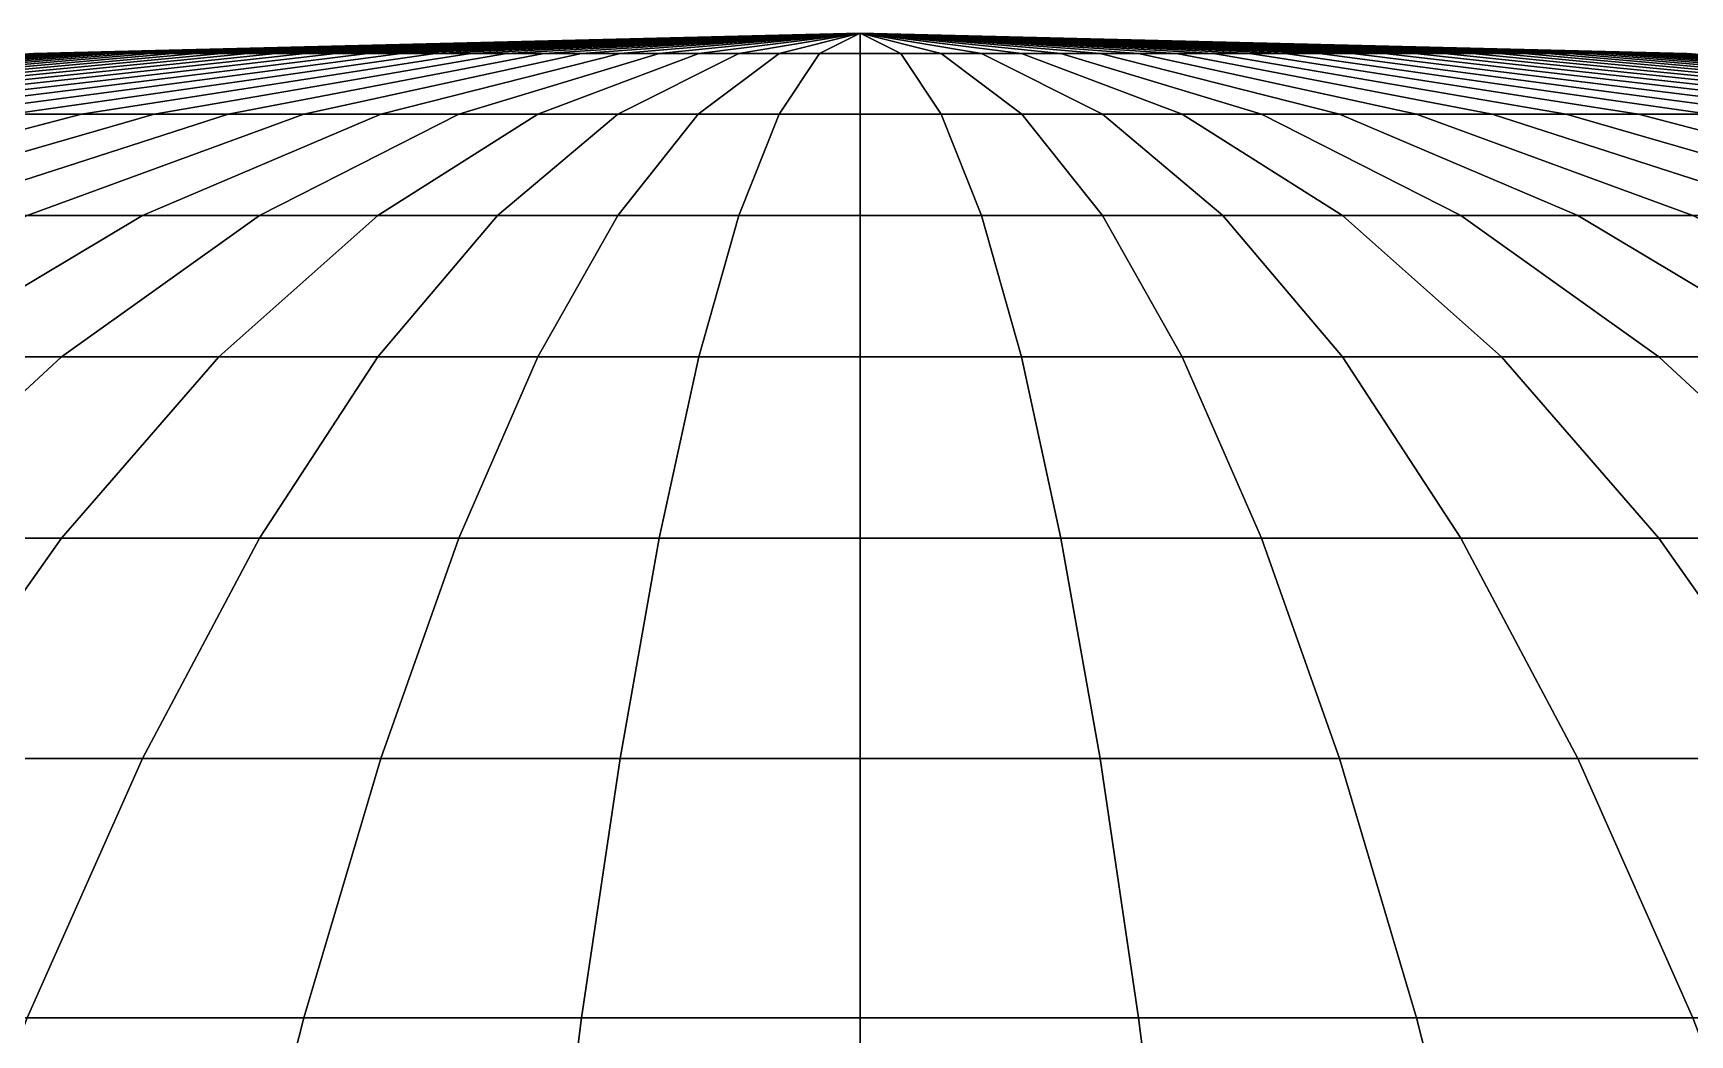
# Model space of a CAD drawing. Extents: x -610 to 610, y -610 to 610.
# Drawn here: x -29.9 to 30, y 573.4 to 609.6 of the extents above; entities that cross this region are included whole.
import ezdxf

# ---------------------------------------------------------------- set-up
doc = ezdxf.new("R2010")
doc.units = 0

msp = doc.modelspace()

# ---------------------------------------------------------------- linework, layer by layer
for points in [[(-29.911655, 608.865723), (0, 609.599976), (-29.875624, 608.865723, -1.467695)], [(-29.875624, 608.865723, 1.467695), (0, 609.599976), (-29.911655, 608.865723)], [(-29.875624, 608.865723, -1.467695), (0, 609.599976), (-29.767622, 608.865723, -2.931855)], [(-29.767622, 608.865723, 2.931855), (0, 609.599976), (-29.875624, 608.865723, 1.467695)], [(-29.767622, 608.865723, -2.931855), (0, 609.599976), (-29.587906, 608.865723, -4.388951)], [(-29.587906, 608.865723, 4.388951), (0, 609.599976), (-29.767622, 608.865723, 2.931855)], [(-29.587906, 608.865723, -4.388951), (0, 609.599976), (-29.33691, 608.865723, -5.835474)], [(-29.33691, 608.865723, 5.835474), (0, 609.599976), (-29.587906, 608.865723, 4.388951)], [(-29.33691, 608.865723, -5.835474), (0, 609.599976), (-29.01524, 608.865723, -7.267939)], [(-29.01524, 608.865723, 7.267939), (0, 609.599976), (-29.33691, 608.865723, 5.835474)], [(-29.01524, 608.865723, -7.267939), (0, 609.599976), (-28.623669, 608.865723, -8.682895)], [(-28.623669, 608.865723, 8.682895), (0, 609.599976), (-29.01524, 608.865723, 7.267939)], [(-28.623669, 608.865723, -8.682895), (0, 609.599976), (-28.163141, 608.865723, -10.076933)], [(-28.163141, 608.865723, 10.076933), (0, 609.599976), (-28.623669, 608.865723, 8.682895)], [(-28.163141, 608.865723, -10.076933), (0, 609.599976), (-27.634766, 608.865723, -11.446694)], [(-27.634766, 608.865723, 11.446694), (0, 609.599976), (-28.163141, 608.865723, 10.076933)], [(-27.634766, 608.865723, -11.446694), (0, 609.599976), (-27.039814, 608.865723, -12.78888)], [(-27.039814, 608.865723, 12.78888), (0, 609.599976), (-27.634766, 608.865723, 11.446694)], [(-27.039814, 608.865723, -12.78888), (0, 609.599976), (-26.379725, 608.865723, -14.100257)], [(-26.379725, 608.865723, 14.100257), (0, 609.599976), (-27.039814, 608.865723, 12.78888)], [(-26.379725, 608.865723, -14.100257), (0, 609.599976), (-25.65608, 608.865723, -15.377664)], [(-25.65608, 608.865723, 15.377664), (0, 609.599976), (-26.379725, 608.865723, 14.100257)], [(-25.65608, 608.865723, -15.377664), (0, 609.599976), (-24.870632, 608.865723, -16.618025)], [(-24.870632, 608.865723, 16.618025), (0, 609.599976), (-25.65608, 608.865723, 15.377664)], [(-24.870632, 608.865723, -16.618025), (0, 609.599976), (-24.025267, 608.865723, -17.818352)], [(-24.025267, 608.865723, 17.818352), (0, 609.599976), (-24.870632, 608.865723, 16.618025)], [(-24.025267, 608.865723, -17.818352), (0, 609.599976), (-23.122021, 608.865723, -18.975754)], [(-23.122021, 608.865723, 18.975754), (0, 609.599976), (-24.025267, 608.865723, 17.818352)], [(-23.122021, 608.865723, -18.975754), (0, 609.599976), (-22.163073, 608.865723, -20.087439)], [(-22.163073, 608.865723, 20.087439), (0, 609.599976), (-23.122021, 608.865723, 18.975754)], [(-22.163073, 608.865723, -20.087439), (0, 609.599976), (-21.150732, 608.865723, -21.150732)], [(-21.150732, 608.865723, 21.150732), (0, 609.599976), (-22.163073, 608.865723, 20.087439)], [(-21.150732, 608.865723, -21.150732), (0, 609.599976), (-20.087439, 608.865723, -22.163073)], [(-20.087439, 608.865723, 22.163073), (0, 609.599976), (-21.150732, 608.865723, 21.150732)], [(-20.087439, 608.865723, -22.163073), (0, 609.599976), (-18.975754, 608.865723, -23.122021)], [(-18.975754, 608.865723, 23.122021), (0, 609.599976), (-20.087439, 608.865723, 22.163073)], [(-18.975754, 608.865723, -23.122021), (0, 609.599976), (-17.818352, 608.865723, -24.025267)], [(-17.818352, 608.865723, 24.025267), (0, 609.599976), (-18.975754, 608.865723, 23.122021)], [(-17.818352, 608.865723, -24.025267), (0, 609.599976), (-16.618025, 608.865723, -24.870632)], [(-16.618025, 608.865723, 24.870632), (0, 609.599976), (-17.818352, 608.865723, 24.025267)], [(-16.618025, 608.865723, -24.870632), (0, 609.599976), (-15.377664, 608.865723, -25.65608)], [(-15.377664, 608.865723, 25.65608), (0, 609.599976), (-16.618025, 608.865723, 24.870632)], [(-15.377664, 608.865723, -25.65608), (0, 609.599976), (-14.100257, 608.865723, -26.379725)], [(-14.100257, 608.865723, 26.379725), (0, 609.599976), (-15.377664, 608.865723, 25.65608)], [(-14.100257, 608.865723, -26.379725), (0, 609.599976), (-12.78888, 608.865723, -27.039814)], [(-12.78888, 608.865723, 27.039814), (0, 609.599976), (-14.100257, 608.865723, 26.379725)], [(-12.78888, 608.865723, -27.039814), (0, 609.599976), (-11.446694, 608.865723, -27.634766)], [(-11.446694, 608.865723, 27.634766), (0, 609.599976), (-12.78888, 608.865723, 27.039814)], [(-11.446694, 608.865723, -27.634766), (0, 609.599976), (-10.076933, 608.865723, -28.163141)], [(-10.076933, 608.865723, 28.163141), (0, 609.599976), (-11.446694, 608.865723, 27.634766)], [(-10.076933, 608.865723, -28.163141), (0, 609.599976), (-8.682895, 608.865723, -28.623669)], [(-8.682895, 608.865723, 28.623669), (0, 609.599976), (-10.076933, 608.865723, 28.163141)], [(-8.682895, 608.865723, -28.623669), (0, 609.599976), (-7.267939, 608.865723, -29.01524)], [(-7.267939, 608.865723, 29.01524), (0, 609.599976), (-8.682895, 608.865723, 28.623669)], [(-7.267939, 608.865723, -29.01524), (0, 609.599976), (-5.835474, 608.865723, -29.33691)], [(-5.835474, 608.865723, 29.33691), (0, 609.599976), (-7.267939, 608.865723, 29.01524)], [(-5.835474, 608.865723, -29.33691), (0, 609.599976), (-4.388951, 608.865723, -29.587906)], [(-4.388951, 608.865723, 29.587906), (0, 609.599976), (-5.835474, 608.865723, 29.33691)], [(-4.388951, 608.865723, -29.587906), (0, 609.599976), (-2.931855, 608.865723, -29.767622)], [(-2.931855, 608.865723, 29.767622), (0, 609.599976), (-4.388951, 608.865723, 29.587906)], [(-2.931855, 608.865723, -29.767622), (0, 609.599976), (-1.467695, 608.865723, -29.875624)], [(-1.467695, 608.865723, 29.875624), (0, 609.599976), (-2.931855, 608.865723, 29.767622)], [(-1.467695, 608.865723, -29.875624), (0, 609.599976), (0, 608.865723, -29.911655)], [(0, 608.865723, 29.911655), (0, 609.599976), (-1.467695, 608.865723, 29.875624)], [(29.911655, 608.865723), (29.875624, 608.865723, -1.467695), (0, 609.599976)], [(29.875624, 608.865723, -1.467695), (29.767622, 608.865723, -2.931855), (0, 609.599976)], [(29.767622, 608.865723, -2.931855), (29.587906, 608.865723, -4.388951), (0, 609.599976)], [(29.587906, 608.865723, -4.388951), (29.33691, 608.865723, -5.835474), (0, 609.599976)], [(29.33691, 608.865723, -5.835474), (29.01524, 608.865723, -7.267939), (0, 609.599976)], [(29.01524, 608.865723, -7.267939), (28.623669, 608.865723, -8.682895), (0, 609.599976)], [(28.623669, 608.865723, -8.682895), (28.163141, 608.865723, -10.076933), (0, 609.599976)], [(28.163141, 608.865723, -10.076933), (27.634766, 608.865723, -11.446694), (0, 609.599976)], [(27.634766, 608.865723, -11.446694), (27.039814, 608.865723, -12.78888), (0, 609.599976)], [(27.039814, 608.865723, -12.78888), (26.379725, 608.865723, -14.100257), (0, 609.599976)], [(26.379725, 608.865723, -14.100257), (25.65608, 608.865723, -15.377664), (0, 609.599976)], [(25.65608, 608.865723, -15.377664), (24.870632, 608.865723, -16.618025), (0, 609.599976)], [(24.870632, 608.865723, -16.618025), (24.025267, 608.865723, -17.818352), (0, 609.599976)], [(24.025267, 608.865723, -17.818352), (23.122021, 608.865723, -18.975754), (0, 609.599976)], [(23.122021, 608.865723, -18.975754), (22.163073, 608.865723, -20.087439), (0, 609.599976)], [(22.163073, 608.865723, -20.087439), (21.150732, 608.865723, -21.150732), (0, 609.599976)], [(21.150732, 608.865723, -21.150732), (20.087439, 608.865723, -22.163073), (0, 609.599976)], [(20.087439, 608.865723, -22.163073), (18.975754, 608.865723, -23.122021), (0, 609.599976)], [(18.975754, 608.865723, -23.122021), (17.818352, 608.865723, -24.025267), (0, 609.599976)], [(17.818352, 608.865723, -24.025267), (16.618025, 608.865723, -24.870632), (0, 609.599976)], [(16.618025, 608.865723, -24.870632), (15.377664, 608.865723, -25.65608), (0, 609.599976)], [(15.377664, 608.865723, -25.65608), (14.100257, 608.865723, -26.379725), (0, 609.599976)], [(14.100257, 608.865723, -26.379725), (12.78888, 608.865723, -27.039814), (0, 609.599976)], [(12.78888, 608.865723, -27.039814), (11.446694, 608.865723, -27.634766), (0, 609.599976)], [(11.446694, 608.865723, -27.634766), (10.076933, 608.865723, -28.163141), (0, 609.599976)], [(10.076933, 608.865723, -28.163141), (8.682895, 608.865723, -28.623669), (0, 609.599976)], [(8.682895, 608.865723, -28.623669), (7.267939, 608.865723, -29.01524), (0, 609.599976)], [(7.267939, 608.865723, -29.01524), (5.835474, 608.865723, -29.33691), (0, 609.599976)], [(5.835474, 608.865723, -29.33691), (4.388951, 608.865723, -29.587906), (0, 609.599976)], [(4.388951, 608.865723, -29.587906), (2.931855, 608.865723, -29.767622), (0, 609.599976)], [(2.931855, 608.865723, -29.767622), (1.467695, 608.865723, -29.875624), (0, 609.599976)], [(1.467695, 608.865723, -29.875624), (0, 608.865723, -29.911655), (0, 609.599976)], [(0, 608.865723, 29.911655), (1.467695, 608.865723, 29.875624), (0, 609.599976)], [(1.467695, 608.865723, 29.875624), (2.931855, 608.865723, 29.767622), (0, 609.599976)], [(2.931855, 608.865723, 29.767622), (4.388951, 608.865723, 29.587906), (0, 609.599976)], [(4.388951, 608.865723, 29.587906), (5.835474, 608.865723, 29.33691), (0, 609.599976)], [(5.835474, 608.865723, 29.33691), (7.267939, 608.865723, 29.01524), (0, 609.599976)], [(7.267939, 608.865723, 29.01524), (8.682895, 608.865723, 28.623669), (0, 609.599976)], [(8.682895, 608.865723, 28.623669), (10.076933, 608.865723, 28.163141), (0, 609.599976)], [(10.076933, 608.865723, 28.163141), (11.446694, 608.865723, 27.634766), (0, 609.599976)], [(11.446694, 608.865723, 27.634766), (12.78888, 608.865723, 27.039814), (0, 609.599976)], [(12.78888, 608.865723, 27.039814), (14.100257, 608.865723, 26.379725), (0, 609.599976)], [(14.100257, 608.865723, 26.379725), (15.377664, 608.865723, 25.65608), (0, 609.599976)], [(15.377664, 608.865723, 25.65608), (16.618025, 608.865723, 24.870632), (0, 609.599976)], [(16.618025, 608.865723, 24.870632), (17.818352, 608.865723, 24.025267), (0, 609.599976)], [(17.818352, 608.865723, 24.025267), (18.975754, 608.865723, 23.122021), (0, 609.599976)], [(18.975754, 608.865723, 23.122021), (20.087439, 608.865723, 22.163073), (0, 609.599976)], [(20.087439, 608.865723, 22.163073), (21.150732, 608.865723, 21.150732), (0, 609.599976)], [(21.150732, 608.865723, 21.150732), (22.163073, 608.865723, 20.087439), (0, 609.599976)], [(22.163073, 608.865723, 20.087439), (23.122021, 608.865723, 18.975754), (0, 609.599976)], [(23.122021, 608.865723, 18.975754), (24.025267, 608.865723, 17.818352), (0, 609.599976)], [(24.025267, 608.865723, 17.818352), (24.870632, 608.865723, 16.618025), (0, 609.599976)], [(24.870632, 608.865723, 16.618025), (25.65608, 608.865723, 15.377664), (0, 609.599976)], [(25.65608, 608.865723, 15.377664), (26.379725, 608.865723, 14.100257), (0, 609.599976)], [(26.379725, 608.865723, 14.100257), (27.039814, 608.865723, 12.78888), (0, 609.599976)], [(27.039814, 608.865723, 12.78888), (27.634766, 608.865723, 11.446694), (0, 609.599976)], [(27.634766, 608.865723, 11.446694), (28.163141, 608.865723, 10.076933), (0, 609.599976)], [(28.163141, 608.865723, 10.076933), (28.623669, 608.865723, 8.682895), (0, 609.599976)], [(28.623669, 608.865723, 8.682895), (29.01524, 608.865723, 7.267939), (0, 609.599976)], [(29.01524, 608.865723, 7.267939), (29.33691, 608.865723, 5.835474), (0, 609.599976)], [(29.33691, 608.865723, 5.835474), (29.587906, 608.865723, 4.388951), (0, 609.599976)], [(29.587906, 608.865723, 4.388951), (29.767622, 608.865723, 2.931855), (0, 609.599976)], [(29.767622, 608.865723, 2.931855), (29.875624, 608.865723, 1.467695), (0, 609.599976)], [(29.875624, 608.865723, 1.467695), (29.911655, 608.865723), (0, 609.599976)], [(-59.751247, 606.664612), (-29.911655, 608.865723), (-29.875624, 608.865723, -1.467695), (-59.679276, 606.664612, -2.931855)], [(-59.679276, 606.664612, 2.931855), (-29.875624, 608.865723, 1.467695), (-29.911655, 608.865723), (-59.751247, 606.664612)], [(-59.679276, 606.664612, -2.931855), (-29.875624, 608.865723, -1.467695), (-29.767622, 608.865723, -2.931855), (-59.463531, 606.664612, -5.856647)], [(-59.463531, 606.664612, 5.856647), (-29.767622, 608.865723, 2.931855), (-29.875624, 608.865723, 1.467695), (-59.679276, 606.664612, 2.931855)], [(-59.463531, 606.664612, -5.856647), (-29.767622, 608.865723, -2.931855), (-29.587906, 608.865723, -4.388951), (-59.10453, 606.664612, -8.767329)], [(-59.10453, 606.664612, 8.767329), (-29.587906, 608.865723, 4.388951), (-29.767622, 608.865723, 2.931855), (-59.463531, 606.664612, 5.856647)], [(-59.10453, 606.664612, -8.767329), (-29.587906, 608.865723, -4.388951), (-29.33691, 608.865723, -5.835474), (-58.603146, 606.664612, -11.656891)], [(-58.603146, 606.664612, 11.656891), (-29.33691, 608.865723, 5.835474), (-29.587906, 608.865723, 4.388951), (-59.10453, 606.664612, 8.767329)], [(-58.603146, 606.664612, -11.656891), (-29.33691, 608.865723, -5.835474), (-29.01524, 608.865723, -7.267939), (-57.960579, 606.664612, -14.518369)], [(-57.960579, 606.664612, 14.518369), (-29.01524, 608.865723, 7.267939), (-29.33691, 608.865723, 5.835474), (-58.603146, 606.664612, 11.656891)], [(-57.960579, 606.664612, -14.518369), (-29.01524, 608.865723, -7.267939), (-28.623669, 608.865723, -8.682895), (-57.178383, 606.664612, -17.344872)], [(-57.178383, 606.664612, 17.344872), (-28.623669, 608.865723, 8.682895), (-29.01524, 608.865723, 7.267939), (-57.960579, 606.664612, 14.518369)], [(-57.178383, 606.664612, -17.344872), (-28.623669, 608.865723, -8.682895), (-28.163141, 608.865723, -10.076933), (-56.258434, 606.664612, -20.129589)], [(-56.258434, 606.664612, 20.129589), (-28.163141, 608.865723, 10.076933), (-28.623669, 608.865723, 8.682895), (-57.178383, 606.664612, 17.344872)], [(-56.258434, 606.664612, -20.129589), (-28.163141, 608.865723, -10.076933), (-27.634766, 608.865723, -11.446694), (-55.202957, 606.664612, -22.865812)], [(-55.202957, 606.664612, 22.865812), (-27.634766, 608.865723, 11.446694), (-28.163141, 608.865723, 10.076933), (-56.258434, 606.664612, 20.129589)], [(-55.202957, 606.664612, -22.865812), (-27.634766, 608.865723, -11.446694), (-27.039814, 608.865723, -12.78888), (-54.014488, 606.664612, -25.546951)], [(-54.014488, 606.664612, 25.546951), (-27.039814, 608.865723, 12.78888), (-27.634766, 608.865723, 11.446694), (-55.202957, 606.664612, 22.865812)], [(-54.014488, 606.664612, -25.546951), (-27.039814, 608.865723, -12.78888), (-26.379725, 608.865723, -14.100257), (-52.695896, 606.664612, -28.166544)], [(-52.695896, 606.664612, 28.166544), (-26.379725, 608.865723, 14.100257), (-27.039814, 608.865723, 12.78888), (-54.014488, 606.664612, 25.546951)], [(-52.695896, 606.664612, -28.166544), (-26.379725, 608.865723, -14.100257), (-25.65608, 608.865723, -15.377664), (-51.250355, 606.664612, -30.718281)], [(-51.250355, 606.664612, 30.718281), (-25.65608, 608.865723, 15.377664), (-26.379725, 608.865723, 14.100257), (-52.695896, 606.664612, 28.166544)], [(-51.250355, 606.664612, -30.718281), (-25.65608, 608.865723, -15.377664), (-24.870632, 608.865723, -16.618025), (-49.681347, 606.664612, -33.196014)], [(-49.681347, 606.664612, 33.196014), (-24.870632, 608.865723, 16.618025), (-25.65608, 608.865723, 15.377664), (-51.250355, 606.664612, 30.718281)], [(-49.681347, 606.664612, -33.196014), (-24.870632, 608.865723, -16.618025), (-24.025267, 608.865723, -17.818352), (-47.992653, 606.664612, -35.593777)], [(-47.992653, 606.664612, 35.593777), (-24.025267, 608.865723, 17.818352), (-24.870632, 608.865723, 16.618025), (-49.681347, 606.664612, 33.196014)], [(-47.992653, 606.664612, -35.593777), (-24.025267, 608.865723, -17.818352), (-23.122021, 608.865723, -18.975754), (-46.188343, 606.664612, -37.905792)], [(-46.188343, 606.664612, 37.905792), (-23.122021, 608.865723, 18.975754), (-24.025267, 608.865723, 17.818352), (-47.992653, 606.664612, 35.593777)], [(-46.188343, 606.664612, -37.905792), (-23.122021, 608.865723, -18.975754), (-22.163073, 608.865723, -20.087439), (-44.272755, 606.664612, -40.126484)], [(-44.272755, 606.664612, 40.126484), (-22.163073, 608.865723, 20.087439), (-23.122021, 608.865723, 18.975754), (-46.188343, 606.664612, 37.905792)], [(-44.272755, 606.664612, -40.126484), (-22.163073, 608.865723, -20.087439), (-21.150732, 608.865723, -21.150732), (-42.250515, 606.664612, -42.250515)], [(-42.250515, 606.664612, 42.250515), (-21.150732, 608.865723, 21.150732), (-22.163073, 608.865723, 20.087439), (-44.272755, 606.664612, 40.126484)], [(-42.250515, 606.664612, -42.250515), (-21.150732, 608.865723, -21.150732), (-20.087439, 608.865723, -22.163073), (-40.126484, 606.664612, -44.272755)], [(-40.126484, 606.664612, 44.272755), (-20.087439, 608.865723, 22.163073), (-21.150732, 608.865723, 21.150732), (-42.250515, 606.664612, 42.250515)], [(-40.126484, 606.664612, -44.272755), (-20.087439, 608.865723, -22.163073), (-18.975754, 608.865723, -23.122021), (-37.905792, 606.664612, -46.188343)], [(-37.905792, 606.664612, 46.188343), (-18.975754, 608.865723, 23.122021), (-20.087439, 608.865723, 22.163073), (-40.126484, 606.664612, 44.272755)], [(-37.905792, 606.664612, -46.188343), (-18.975754, 608.865723, -23.122021), (-17.818352, 608.865723, -24.025267), (-35.593777, 606.664612, -47.992653)], [(-35.593777, 606.664612, 47.992653), (-17.818352, 608.865723, 24.025267), (-18.975754, 608.865723, 23.122021), (-37.905792, 606.664612, 46.188343)], [(-35.593777, 606.664612, -47.992653), (-17.818352, 608.865723, -24.025267), (-16.618025, 608.865723, -24.870632), (-33.196014, 606.664612, -49.681347)], [(-33.196014, 606.664612, 49.681347), (-16.618025, 608.865723, 24.870632), (-17.818352, 608.865723, 24.025267), (-35.593777, 606.664612, 47.992653)], [(-33.196014, 606.664612, -49.681347), (-16.618025, 608.865723, -24.870632), (-15.377664, 608.865723, -25.65608), (-30.718281, 606.664612, -51.250355)], [(-30.718281, 606.664612, 51.250355), (-15.377664, 608.865723, 25.65608), (-16.618025, 608.865723, 24.870632), (-33.196014, 606.664612, 49.681347)], [(-30.718281, 606.664612, -51.250355), (-15.377664, 608.865723, -25.65608), (-14.100257, 608.865723, -26.379725), (-28.166544, 606.664612, -52.695896)], [(-28.166544, 606.664612, 52.695896), (-14.100257, 608.865723, 26.379725), (-15.377664, 608.865723, 25.65608), (-30.718281, 606.664612, 51.250355)], [(-28.166544, 606.664612, -52.695896), (-14.100257, 608.865723, -26.379725), (-12.78888, 608.865723, -27.039814), (-25.546951, 606.664612, -54.014488)], [(-25.546951, 606.664612, 54.014488), (-12.78888, 608.865723, 27.039814), (-14.100257, 608.865723, 26.379725), (-28.166544, 606.664612, 52.695896)], [(-25.546951, 606.664612, -54.014488), (-12.78888, 608.865723, -27.039814), (-11.446694, 608.865723, -27.634766), (-22.865812, 606.664612, -55.202957)], [(-22.865812, 606.664612, 55.202957), (-11.446694, 608.865723, 27.634766), (-12.78888, 608.865723, 27.039814), (-25.546951, 606.664612, 54.014488)], [(-22.865812, 606.664612, -55.202957), (-11.446694, 608.865723, -27.634766), (-10.076933, 608.865723, -28.163141), (-20.129589, 606.664612, -56.258434)], [(-20.129589, 606.664612, 56.258434), (-10.076933, 608.865723, 28.163141), (-11.446694, 608.865723, 27.634766), (-22.865812, 606.664612, 55.202957)], [(-20.129589, 606.664612, -56.258434), (-10.076933, 608.865723, -28.163141), (-8.682895, 608.865723, -28.623669), (-17.344872, 606.664612, -57.178383)], [(-17.344872, 606.664612, 57.178383), (-8.682895, 608.865723, 28.623669), (-10.076933, 608.865723, 28.163141), (-20.129589, 606.664612, 56.258434)], [(-17.344872, 606.664612, -57.178383), (-8.682895, 608.865723, -28.623669), (-7.267939, 608.865723, -29.01524), (-14.518369, 606.664612, -57.960579)], [(-14.518369, 606.664612, 57.960579), (-7.267939, 608.865723, 29.01524), (-8.682895, 608.865723, 28.623669), (-17.344872, 606.664612, 57.178383)], [(-14.518369, 606.664612, -57.960579), (-7.267939, 608.865723, -29.01524), (-5.835474, 608.865723, -29.33691), (-11.656891, 606.664612, -58.603146)], [(-11.656891, 606.664612, 58.603146), (-5.835474, 608.865723, 29.33691), (-7.267939, 608.865723, 29.01524), (-14.518369, 606.664612, 57.960579)], [(-11.656891, 606.664612, -58.603146), (-5.835474, 608.865723, -29.33691), (-4.388951, 608.865723, -29.587906), (-8.767329, 606.664612, -59.10453)], [(-8.767329, 606.664612, 59.10453), (-4.388951, 608.865723, 29.587906), (-5.835474, 608.865723, 29.33691), (-11.656891, 606.664612, 58.603146)], [(-8.767329, 606.664612, -59.10453), (-4.388951, 608.865723, -29.587906), (-2.931855, 608.865723, -29.767622), (-5.856647, 606.664612, -59.463531)], [(-5.856647, 606.664612, 59.463531), (-2.931855, 608.865723, 29.767622), (-4.388951, 608.865723, 29.587906), (-8.767329, 606.664612, 59.10453)], [(-5.856647, 606.664612, -59.463531), (-2.931855, 608.865723, -29.767622), (-1.467695, 608.865723, -29.875624), (-2.931855, 606.664612, -59.679276)], [(-2.931855, 606.664612, 59.679276), (-1.467695, 608.865723, 29.875624), (-2.931855, 608.865723, 29.767622), (-5.856647, 606.664612, 59.463531)], [(-2.931855, 606.664612, -59.679276), (-1.467695, 608.865723, -29.875624), (0, 608.865723, -29.911655), (0, 606.664612, -59.751247)], [(0, 606.664612, 59.751247), (0, 608.865723, 29.911655), (-1.467695, 608.865723, 29.875624), (-2.931855, 606.664612, 59.679276)], [(2.931855, 606.664612, -59.679276), (0, 606.664612, -59.751247), (0, 608.865723, -29.911655), (1.467695, 608.865723, -29.875624)], [(0, 606.664612, 59.751247), (2.931855, 606.664612, 59.679276), (1.467695, 608.865723, 29.875624), (0, 608.865723, 29.911655)], [(5.856647, 606.664612, -59.463531), (2.931855, 606.664612, -59.679276), (1.467695, 608.865723, -29.875624), (2.931855, 608.865723, -29.767622)], [(2.931855, 606.664612, 59.679276), (5.856647, 606.664612, 59.463531), (2.931855, 608.865723, 29.767622), (1.467695, 608.865723, 29.875624)], [(8.767329, 606.664612, -59.10453), (5.856647, 606.664612, -59.463531), (2.931855, 608.865723, -29.767622), (4.388951, 608.865723, -29.587906)], [(5.856647, 606.664612, 59.463531), (8.767329, 606.664612, 59.10453), (4.388951, 608.865723, 29.587906), (2.931855, 608.865723, 29.767622)], [(11.656891, 606.664612, -58.603146), (8.767329, 606.664612, -59.10453), (4.388951, 608.865723, -29.587906), (5.835474, 608.865723, -29.33691)], [(8.767329, 606.664612, 59.10453), (11.656891, 606.664612, 58.603146), (5.835474, 608.865723, 29.33691), (4.388951, 608.865723, 29.587906)], [(14.518369, 606.664612, -57.960579), (11.656891, 606.664612, -58.603146), (5.835474, 608.865723, -29.33691), (7.267939, 608.865723, -29.01524)], [(11.656891, 606.664612, 58.603146), (14.518369, 606.664612, 57.960579), (7.267939, 608.865723, 29.01524), (5.835474, 608.865723, 29.33691)], [(17.344872, 606.664612, -57.178383), (14.518369, 606.664612, -57.960579), (7.267939, 608.865723, -29.01524), (8.682895, 608.865723, -28.623669)], [(14.518369, 606.664612, 57.960579), (17.344872, 606.664612, 57.178383), (8.682895, 608.865723, 28.623669), (7.267939, 608.865723, 29.01524)], [(20.129589, 606.664612, -56.258434), (17.344872, 606.664612, -57.178383), (8.682895, 608.865723, -28.623669), (10.076933, 608.865723, -28.163141)], [(17.344872, 606.664612, 57.178383), (20.129589, 606.664612, 56.258434), (10.076933, 608.865723, 28.163141), (8.682895, 608.865723, 28.623669)], [(22.865812, 606.664612, -55.202957), (20.129589, 606.664612, -56.258434), (10.076933, 608.865723, -28.163141), (11.446694, 608.865723, -27.634766)], [(20.129589, 606.664612, 56.258434), (22.865812, 606.664612, 55.202957), (11.446694, 608.865723, 27.634766), (10.076933, 608.865723, 28.163141)], [(25.546951, 606.664612, -54.014488), (22.865812, 606.664612, -55.202957), (11.446694, 608.865723, -27.634766), (12.78888, 608.865723, -27.039814)], [(22.865812, 606.664612, 55.202957), (25.546951, 606.664612, 54.014488), (12.78888, 608.865723, 27.039814), (11.446694, 608.865723, 27.634766)], [(28.166544, 606.664612, -52.695896), (25.546951, 606.664612, -54.014488), (12.78888, 608.865723, -27.039814), (14.100257, 608.865723, -26.379725)], [(25.546951, 606.664612, 54.014488), (28.166544, 606.664612, 52.695896), (14.100257, 608.865723, 26.379725), (12.78888, 608.865723, 27.039814)], [(30.718281, 606.664612, -51.250355), (28.166544, 606.664612, -52.695896), (14.100257, 608.865723, -26.379725), (15.377664, 608.865723, -25.65608)], [(28.166544, 606.664612, 52.695896), (30.718281, 606.664612, 51.250355), (15.377664, 608.865723, 25.65608), (14.100257, 608.865723, 26.379725)], [(33.196014, 606.664612, -49.681347), (30.718281, 606.664612, -51.250355), (15.377664, 608.865723, -25.65608), (16.618025, 608.865723, -24.870632)], [(30.718281, 606.664612, 51.250355), (33.196014, 606.664612, 49.681347), (16.618025, 608.865723, 24.870632), (15.377664, 608.865723, 25.65608)], [(35.593777, 606.664612, -47.992653), (33.196014, 606.664612, -49.681347), (16.618025, 608.865723, -24.870632), (17.818352, 608.865723, -24.025267)], [(33.196014, 606.664612, 49.681347), (35.593777, 606.664612, 47.992653), (17.818352, 608.865723, 24.025267), (16.618025, 608.865723, 24.870632)], [(37.905792, 606.664612, -46.188343), (35.593777, 606.664612, -47.992653), (17.818352, 608.865723, -24.025267), (18.975754, 608.865723, -23.122021)], [(35.593777, 606.664612, 47.992653), (37.905792, 606.664612, 46.188343), (18.975754, 608.865723, 23.122021), (17.818352, 608.865723, 24.025267)], [(40.126484, 606.664612, -44.272755), (37.905792, 606.664612, -46.188343), (18.975754, 608.865723, -23.122021), (20.087439, 608.865723, -22.163073)], [(37.905792, 606.664612, 46.188343), (40.126484, 606.664612, 44.272755), (20.087439, 608.865723, 22.163073), (18.975754, 608.865723, 23.122021)], [(42.250515, 606.664612, -42.250515), (40.126484, 606.664612, -44.272755), (20.087439, 608.865723, -22.163073), (21.150732, 608.865723, -21.150732)], [(40.126484, 606.664612, 44.272755), (42.250515, 606.664612, 42.250515), (21.150732, 608.865723, 21.150732), (20.087439, 608.865723, 22.163073)], [(44.272755, 606.664612, -40.126484), (42.250515, 606.664612, -42.250515), (21.150732, 608.865723, -21.150732), (22.163073, 608.865723, -20.087439)], [(42.250515, 606.664612, 42.250515), (44.272755, 606.664612, 40.126484), (22.163073, 608.865723, 20.087439), (21.150732, 608.865723, 21.150732)], [(46.188343, 606.664612, -37.905792), (44.272755, 606.664612, -40.126484), (22.163073, 608.865723, -20.087439), (23.122021, 608.865723, -18.975754)], [(44.272755, 606.664612, 40.126484), (46.188343, 606.664612, 37.905792), (23.122021, 608.865723, 18.975754), (22.163073, 608.865723, 20.087439)], [(47.992653, 606.664612, -35.593777), (46.188343, 606.664612, -37.905792), (23.122021, 608.865723, -18.975754), (24.025267, 608.865723, -17.818352)], [(46.188343, 606.664612, 37.905792), (47.992653, 606.664612, 35.593777), (24.025267, 608.865723, 17.818352), (23.122021, 608.865723, 18.975754)], [(49.681347, 606.664612, -33.196014), (47.992653, 606.664612, -35.593777), (24.025267, 608.865723, -17.818352), (24.870632, 608.865723, -16.618025)], [(47.992653, 606.664612, 35.593777), (49.681347, 606.664612, 33.196014), (24.870632, 608.865723, 16.618025), (24.025267, 608.865723, 17.818352)], [(51.250355, 606.664612, -30.718281), (49.681347, 606.664612, -33.196014), (24.870632, 608.865723, -16.618025), (25.65608, 608.865723, -15.377664)], [(49.681347, 606.664612, 33.196014), (51.250355, 606.664612, 30.718281), (25.65608, 608.865723, 15.377664), (24.870632, 608.865723, 16.618025)], [(52.695896, 606.664612, -28.166544), (51.250355, 606.664612, -30.718281), (25.65608, 608.865723, -15.377664), (26.379725, 608.865723, -14.100257)], [(51.250355, 606.664612, 30.718281), (52.695896, 606.664612, 28.166544), (26.379725, 608.865723, 14.100257), (25.65608, 608.865723, 15.377664)], [(54.014488, 606.664612, -25.546951), (52.695896, 606.664612, -28.166544), (26.379725, 608.865723, -14.100257), (27.039814, 608.865723, -12.78888)], [(52.695896, 606.664612, 28.166544), (54.014488, 606.664612, 25.546951), (27.039814, 608.865723, 12.78888), (26.379725, 608.865723, 14.100257)], [(55.202957, 606.664612, -22.865812), (54.014488, 606.664612, -25.546951), (27.039814, 608.865723, -12.78888), (27.634766, 608.865723, -11.446694)], [(54.014488, 606.664612, 25.546951), (55.202957, 606.664612, 22.865812), (27.634766, 608.865723, 11.446694), (27.039814, 608.865723, 12.78888)], [(56.258434, 606.664612, -20.129589), (55.202957, 606.664612, -22.865812), (27.634766, 608.865723, -11.446694), (28.163141, 608.865723, -10.076933)], [(55.202957, 606.664612, 22.865812), (56.258434, 606.664612, 20.129589), (28.163141, 608.865723, 10.076933), (27.634766, 608.865723, 11.446694)], [(57.178383, 606.664612, -17.344872), (56.258434, 606.664612, -20.129589), (28.163141, 608.865723, -10.076933), (28.623669, 608.865723, -8.682895)], [(56.258434, 606.664612, 20.129589), (57.178383, 606.664612, 17.344872), (28.623669, 608.865723, 8.682895), (28.163141, 608.865723, 10.076933)], [(57.960579, 606.664612, -14.518369), (57.178383, 606.664612, -17.344872), (28.623669, 608.865723, -8.682895), (29.01524, 608.865723, -7.267939)], [(57.178383, 606.664612, 17.344872), (57.960579, 606.664612, 14.518369), (29.01524, 608.865723, 7.267939), (28.623669, 608.865723, 8.682895)], [(58.603146, 606.664612, -11.656891), (57.960579, 606.664612, -14.518369), (29.01524, 608.865723, -7.267939), (29.33691, 608.865723, -5.835474)], [(57.960579, 606.664612, 14.518369), (58.603146, 606.664612, 11.65689), (29.33691, 608.865723, 5.835474), (29.01524, 608.865723, 7.267939)], [(59.10453, 606.664612, -8.767329), (58.603146, 606.664612, -11.656891), (29.33691, 608.865723, -5.835474), (29.587906, 608.865723, -4.388951)], [(58.603146, 606.664612, 11.65689), (59.10453, 606.664612, 8.767329), (29.587906, 608.865723, 4.388951), (29.33691, 608.865723, 5.835474)], [(59.463531, 606.664612, -5.856647), (59.10453, 606.664612, -8.767329), (29.587906, 608.865723, -4.388951), (29.767622, 608.865723, -2.931855)], [(59.10453, 606.664612, 8.767329), (59.463531, 606.664612, 5.856647), (29.767622, 608.865723, 2.931855), (29.587906, 608.865723, 4.388951)], [(59.679276, 606.664612, -2.931855), (59.463531, 606.664612, -5.856647), (29.767622, 608.865723, -2.931855), (29.875624, 608.865723, -1.467695)], [(59.463531, 606.664612, 5.856647), (59.679276, 606.664612, 2.931855), (29.875624, 608.865723, 1.467695), (29.767622, 608.865723, 2.931855)], [(59.751247, 606.664612), (59.679276, 606.664612, -2.931855), (29.875624, 608.865723, -1.467695), (29.911655, 608.865723)], [(59.679276, 606.664612, 2.931855), (59.751247, 606.664612), (29.911655, 608.865723), (29.875624, 608.865723, 1.467695)], [(-45.984898, 603.002014, -76.721161), (-30.718281, 606.664612, -51.250355), (-28.166544, 606.664612, -52.695896), (-42.164978, 603.002014, -78.885117)], [(-42.164978, 603.002014, 78.885117), (-28.166544, 606.664612, 52.695896), (-30.718281, 606.664612, 51.250355), (-45.984898, 603.002014, 76.721161)], [(-42.164978, 603.002014, -78.885117), (-28.166544, 606.664612, -52.695896), (-25.546951, 606.664612, -54.014488), (-38.243477, 603.002014, -80.859039)], [(-38.243477, 603.002014, 80.859039), (-25.546951, 606.664612, 54.014488), (-28.166544, 606.664612, 52.695896), (-42.164978, 603.002014, 78.885117)], [(-38.243477, 603.002014, -80.859039), (-25.546951, 606.664612, -54.014488), (-22.865812, 606.664612, -55.202957), (-34.229847, 603.002014, -82.638161)], [(-34.229847, 603.002014, 82.638161), (-22.865812, 606.664612, 55.202957), (-25.546951, 606.664612, 54.014488), (-38.243477, 603.002014, 80.859039)], [(-34.229847, 603.002014, -82.638161), (-22.865812, 606.664612, -55.202957), (-20.129589, 606.664612, -56.258434), (-30.133753, 603.002014, -84.218201)], [(-30.133753, 603.002014, 84.218201), (-20.129589, 606.664612, 56.258434), (-22.865812, 606.664612, 55.202957), (-34.229847, 603.002014, 82.638161)], [(-30.133753, 603.002014, -84.218201), (-20.129589, 606.664612, -56.258434), (-17.344872, 606.664612, -57.178383), (-25.965065, 603.002014, -85.595345)], [(-25.965065, 603.002014, 85.595345), (-17.344872, 606.664612, 57.178383), (-20.129589, 606.664612, 56.258434), (-30.133753, 603.002014, 84.218201)], [(-25.965065, 603.002014, -85.595345), (-17.344872, 606.664612, -57.178383), (-14.518369, 606.664612, -57.960579), (-21.733824, 603.002014, -86.766289)], [(-21.733824, 603.002014, 86.766289), (-14.518369, 606.664612, 57.960579), (-17.344872, 606.664612, 57.178383), (-25.965065, 603.002014, 85.595345)], [(-21.733824, 603.002014, -86.766289), (-14.518369, 606.664612, -57.960579), (-11.656891, 606.664612, -58.603146), (-17.450224, 603.002014, -87.728203)], [(-17.450224, 603.002014, 87.728203), (-11.656891, 606.664612, 58.603146), (-14.518369, 606.664612, 57.960579), (-21.733824, 603.002014, 86.766289)], [(-17.450224, 603.002014, -87.728203), (-11.656891, 606.664612, -58.603146), (-8.767329, 606.664612, -59.10453), (-13.124586, 603.002014, -88.478767)], [(-13.124586, 603.002014, 88.478767), (-8.767329, 606.664612, 59.10453), (-11.656891, 606.664612, 58.603146), (-17.450224, 603.002014, 87.728203)], [(-13.124586, 603.002014, -88.478767), (-8.767329, 606.664612, -59.10453), (-5.856647, 606.664612, -59.463531), (-8.767329, 603.002014, -89.01619)], [(-8.767329, 603.002014, 89.01619), (-5.856647, 606.664612, 59.463531), (-8.767329, 606.664612, 59.10453), (-13.124586, 603.002014, 88.478767)], [(-8.767329, 603.002014, -89.01619), (-5.856647, 606.664612, -59.463531), (-2.931855, 606.664612, -59.679276), (-4.388951, 603.002014, -89.339149)], [(-4.388951, 603.002014, 89.339149), (-2.931855, 606.664612, 59.679276), (-5.856647, 606.664612, 59.463531), (-8.767329, 603.002014, 89.01619)], [(-4.388951, 603.002014, -89.339149), (-2.931855, 606.664612, -59.679276), (0, 606.664612, -59.751247), (0, 603.002014, -89.446892)], [(0, 603.002014, 89.446892), (0, 606.664612, 59.751247), (-2.931855, 606.664612, 59.679276), (-4.388951, 603.002014, 89.339149)], [(4.388951, 603.002014, -89.339149), (0, 603.002014, -89.446892), (0, 606.664612, -59.751247), (2.931855, 606.664612, -59.679276)], [(0, 603.002014, 89.446892), (4.388951, 603.002014, 89.339149), (2.931855, 606.664612, 59.679276), (0, 606.664612, 59.751247)], [(8.767329, 603.002014, -89.01619), (4.388951, 603.002014, -89.339149), (2.931855, 606.664612, -59.679276), (5.856647, 606.664612, -59.463531)], [(4.388951, 603.002014, 89.339149), (8.767329, 603.002014, 89.01619), (5.856647, 606.664612, 59.463531), (2.931855, 606.664612, 59.679276)], [(13.124586, 603.002014, -88.478767), (8.767329, 603.002014, -89.01619), (5.856647, 606.664612, -59.463531), (8.767329, 606.664612, -59.10453)], [(8.767329, 603.002014, 89.01619), (13.124586, 603.002014, 88.478767), (8.767329, 606.664612, 59.10453), (5.856647, 606.664612, 59.463531)], [(17.450224, 603.002014, -87.728203), (13.124586, 603.002014, -88.478767), (8.767329, 606.664612, -59.10453), (11.656891, 606.664612, -58.603146)], [(13.124586, 603.002014, 88.478767), (17.450224, 603.002014, 87.728203), (11.656891, 606.664612, 58.603146), (8.767329, 606.664612, 59.10453)], [(21.733824, 603.002014, -86.766289), (17.450224, 603.002014, -87.728203), (11.656891, 606.664612, -58.603146), (14.518369, 606.664612, -57.960579)], [(17.450224, 603.002014, 87.728203), (21.733824, 603.002014, 86.766289), (14.518369, 606.664612, 57.960579), (11.656891, 606.664612, 58.603146)], [(25.965065, 603.002014, -85.595345), (21.733824, 603.002014, -86.766289), (14.518369, 606.664612, -57.960579), (17.344872, 606.664612, -57.178383)], [(21.733824, 603.002014, 86.766289), (25.965065, 603.002014, 85.595345), (17.344872, 606.664612, 57.178383), (14.518369, 606.664612, 57.960579)], [(30.133753, 603.002014, -84.218201), (25.965065, 603.002014, -85.595345), (17.344872, 606.664612, -57.178383), (20.129589, 606.664612, -56.258434)], [(25.965065, 603.002014, 85.595345), (30.133753, 603.002014, 84.218201), (20.129589, 606.664612, 56.258434), (17.344872, 606.664612, 57.178383)], [(34.229847, 603.002014, -82.638161), (30.133753, 603.002014, -84.218201), (20.129589, 606.664612, -56.258434), (22.865812, 606.664612, -55.202957)], [(30.133753, 603.002014, 84.218201), (34.229847, 603.002014, 82.638161), (22.865812, 606.664612, 55.202957), (20.129589, 606.664612, 56.258434)], [(38.243477, 603.002014, -80.859039), (34.229847, 603.002014, -82.638161), (22.865812, 606.664612, -55.202957), (25.546951, 606.664612, -54.014488)], [(34.229847, 603.002014, 82.638161), (38.243477, 603.002014, 80.859039), (25.546951, 606.664612, 54.014488), (22.865812, 606.664612, 55.202957)], [(42.164978, 603.002014, -78.885117), (38.243477, 603.002014, -80.859039), (25.546951, 606.664612, -54.014488), (28.166544, 606.664612, -52.695896)], [(38.243477, 603.002014, 80.859039), (42.164978, 603.002014, 78.885117), (28.166544, 606.664612, 52.695896), (25.546951, 606.664612, 54.014488)], [(45.984898, 603.002014, -76.721161), (42.164978, 603.002014, -78.885117), (28.166544, 606.664612, -52.695896), (30.718281, 606.664612, -51.250355)], [(42.164978, 603.002014, 78.885117), (45.984898, 603.002014, 76.721161), (30.718281, 606.664612, 51.250355), (28.166544, 606.664612, 52.695896)], [(-40.065319, 597.886719, -111.975067), (-30.133753, 603.002014, -84.218201), (-25.965065, 603.002014, -85.595345), (-34.522705, 597.886719, -113.806099)], [(-34.522705, 597.886719, 113.806099), (-25.965065, 603.002014, 85.595345), (-30.133753, 603.002014, 84.218201), (-40.065319, 597.886719, 111.975067)], [(-34.522705, 597.886719, -113.806099), (-25.965065, 603.002014, -85.595345), (-21.733824, 603.002014, -86.766289), (-28.896919, 597.886719, -115.362961)], [(-28.896919, 597.886719, 115.362961), (-21.733824, 603.002014, 86.766289), (-25.965065, 603.002014, 85.595345), (-34.522705, 597.886719, 113.806099)], [(-28.896919, 597.886719, -115.362961), (-21.733824, 603.002014, -86.766289), (-17.450224, 603.002014, -87.728203), (-23.201517, 597.886719, -116.641907)], [(-23.201517, 597.886719, 116.641907), (-17.450224, 603.002014, 87.728203), (-21.733824, 603.002014, 86.766289), (-28.896919, 597.886719, 115.362961)], [(-23.201517, 597.886719, -116.641907), (-17.450224, 603.002014, -87.728203), (-13.124586, 603.002014, -88.478767), (-17.450224, 597.886719, -117.639854)], [(-17.450224, 597.886719, 117.639854), (-13.124586, 603.002014, 88.478767), (-17.450224, 603.002014, 87.728203), (-23.201517, 597.886719, 116.641907)], [(-17.450224, 597.886719, -117.639854), (-13.124586, 603.002014, -88.478767), (-8.767329, 603.002014, -89.01619), (-11.65689, 597.886719, -118.354393)], [(-11.65689, 597.886719, 118.354393), (-8.767329, 603.002014, 89.01619), (-13.124586, 603.002014, 88.478767), (-17.450224, 597.886719, 117.639854)], [(-11.65689, 597.886719, -118.354393), (-8.767329, 603.002014, -89.01619), (-4.388951, 603.002014, -89.339149), (-5.835474, 597.886719, -118.783813)], [(-5.835474, 597.886719, 118.783813), (-4.388951, 603.002014, 89.339149), (-8.767329, 603.002014, 89.01619), (-11.65689, 597.886719, 118.354393)], [(-5.835474, 597.886719, -118.783813), (-4.388951, 603.002014, -89.339149), (0, 603.002014, -89.446892), (0, 597.886719, -118.927063)], [(0, 597.886719, 118.927063), (0, 603.002014, 89.446892), (-4.388951, 603.002014, 89.339149), (-5.835474, 597.886719, 118.783813)], [(5.835474, 597.886719, -118.783813), (0, 597.886719, -118.927063), (0, 603.002014, -89.446892), (4.388951, 603.002014, -89.339149)], [(0, 597.886719, 118.927063), (5.835474, 597.886719, 118.783813), (4.388951, 603.002014, 89.339149), (0, 603.002014, 89.446892)], [(11.65689, 597.886719, -118.354393), (5.835474, 597.886719, -118.783813), (4.388951, 603.002014, -89.339149), (8.767329, 603.002014, -89.01619)], [(5.835474, 597.886719, 118.783813), (11.65689, 597.886719, 118.354393), (8.767329, 603.002014, 89.01619), (4.388951, 603.002014, 89.339149)], [(17.450224, 597.886719, -117.639854), (11.65689, 597.886719, -118.354393), (8.767329, 603.002014, -89.01619), (13.124586, 603.002014, -88.478767)], [(11.65689, 597.886719, 118.354393), (17.450224, 597.886719, 117.639854), (13.124586, 603.002014, 88.478767), (8.767329, 603.002014, 89.01619)], [(23.201517, 597.886719, -116.641907), (17.450224, 597.886719, -117.639854), (13.124586, 603.002014, -88.478767), (17.450224, 603.002014, -87.728203)], [(17.450224, 597.886719, 117.639854), (23.201517, 597.886719, 116.641907), (17.450224, 603.002014, 87.728203), (13.124586, 603.002014, 88.478767)], [(28.896919, 597.886719, -115.362961), (23.201517, 597.886719, -116.641907), (17.450224, 603.002014, -87.728203), (21.733824, 603.002014, -86.766289)], [(23.201517, 597.886719, 116.641907), (28.896919, 597.886719, 115.362961), (21.733824, 603.002014, 86.766289), (17.450224, 603.002014, 87.728203)], [(34.522705, 597.886719, -113.806099), (28.896919, 597.886719, -115.362961), (21.733824, 603.002014, -86.766289), (25.965065, 603.002014, -85.595345)], [(28.896919, 597.886719, 115.362961), (34.522705, 597.886719, 113.806099), (25.965065, 603.002014, 85.595345), (21.733824, 603.002014, 86.766289)], [(40.065319, 597.886719, -111.975067), (34.522705, 597.886719, -113.806099), (25.965065, 603.002014, -85.595345), (30.133753, 603.002014, -84.218201)], [(34.522705, 597.886719, 113.806099), (40.065319, 597.886719, 111.975067), (30.133753, 603.002014, 84.218201), (25.965065, 603.002014, 85.595345)], [(-42.997177, 591.331055, -141.742691), (-34.522705, 597.886719, -113.806099), (-28.896919, 597.886719, -115.362961), (-35.990398, 591.331055, -143.681732)], [(-35.990398, 591.331055, 143.681732), (-28.896919, 597.886719, 115.362961), (-34.522705, 597.886719, 113.806099), (-42.997177, 591.331055, 141.742691)], [(-35.990398, 591.331055, -143.681732), (-28.896919, 597.886719, -115.362961), (-23.201517, 597.886719, -116.641907), (-28.896919, 591.331055, -145.274612)], [(-28.896919, 591.331055, 145.274612), (-23.201517, 597.886719, 116.641907), (-28.896919, 597.886719, 115.362961), (-35.990398, 591.331055, 143.681732)], [(-28.896919, 591.331055, -145.274612), (-23.201517, 597.886719, -116.641907), (-17.450224, 597.886719, -117.639854), (-21.733824, 591.331055, -146.517532)], [(-21.733824, 591.331055, 146.517532), (-17.450224, 597.886719, 117.639854), (-23.201517, 597.886719, 116.641907), (-28.896919, 591.331055, 145.274612)], [(-21.733824, 591.331055, -146.517532), (-17.450224, 597.886719, -117.639854), (-11.65689, 597.886719, -118.354393), (-14.518369, 591.331055, -147.407471)], [(-14.518369, 591.331055, 147.407471), (-11.65689, 597.886719, 118.354393), (-17.450224, 597.886719, 117.639854), (-21.733824, 591.331055, 146.517532)], [(-14.518369, 591.331055, -147.407471), (-11.65689, 597.886719, -118.354393), (-5.835474, 597.886719, -118.783813), (-7.267939, 591.331055, -147.942291)], [(-7.267939, 591.331055, 147.942291), (-5.835474, 597.886719, 118.783813), (-11.65689, 597.886719, 118.354393), (-14.518369, 591.331055, 147.407471)], [(-7.267939, 591.331055, -147.942291), (-5.835474, 597.886719, -118.783813), (0, 597.886719, -118.927063), (0, 591.331055, -148.120712)], [(0, 591.331055, 148.120712), (0, 597.886719, 118.927063), (-5.835474, 597.886719, 118.783813), (-7.267939, 591.331055, 147.942291)], [(7.267939, 591.331055, -147.942291), (0, 591.331055, -148.120712), (0, 597.886719, -118.927063), (5.835474, 597.886719, -118.783813)], [(0, 591.331055, 148.120712), (7.267939, 591.331055, 147.942291), (5.835474, 597.886719, 118.783813), (0, 597.886719, 118.927063)], [(14.518369, 591.331055, -147.407471), (7.267939, 591.331055, -147.942291), (5.835474, 597.886719, -118.783813), (11.65689, 597.886719, -118.354393)], [(7.267939, 591.331055, 147.942291), (14.518369, 591.331055, 147.407471), (11.65689, 597.886719, 118.354393), (5.835474, 597.886719, 118.783813)], [(21.733824, 591.331055, -146.517532), (14.518369, 591.331055, -147.407471), (11.65689, 597.886719, -118.354393), (17.450224, 597.886719, -117.639854)], [(14.518369, 591.331055, 147.407471), (21.733824, 591.331055, 146.517532), (17.450224, 597.886719, 117.639854), (11.65689, 597.886719, 118.354393)], [(28.896919, 591.331055, -145.274612), (21.733824, 591.331055, -146.517532), (17.450224, 597.886719, -117.639854), (23.201517, 597.886719, -116.641907)], [(21.733824, 591.331055, 146.517532), (28.896919, 591.331055, 145.274612), (23.201517, 597.886719, 116.641907), (17.450224, 597.886719, 117.639854)], [(35.990398, 591.331055, -143.681732), (28.896919, 591.331055, -145.274612), (23.201517, 597.886719, -116.641907), (28.896919, 597.886719, -115.362961)], [(28.896919, 591.331055, 145.274612), (35.990398, 591.331055, 143.681732), (28.896919, 597.886719, 115.362961), (23.201517, 597.886719, 116.641907)], [(42.997177, 591.331055, -141.742691), (35.990398, 591.331055, -143.681732), (28.896919, 597.886719, -115.362961), (34.522705, 597.886719, -113.806099)], [(35.990398, 591.331055, 143.681732), (42.997177, 591.331055, 141.742691), (34.522705, 597.886719, 113.806099), (28.896919, 597.886719, 115.362961)], [(-42.997177, 583.35083, -171.654343), (-35.990398, 591.331055, -143.681732), (-28.896919, 591.331055, -145.274612), (-34.522705, 583.35083, -173.557358)], [(-34.522705, 583.35083, 173.557358), (-28.896919, 591.331055, 145.274612), (-35.990398, 591.331055, 143.681732), (-42.997177, 583.35083, 171.654343)], [(-34.522705, 583.35083, -173.557358), (-28.896919, 591.331055, -145.274612), (-21.733824, 591.331055, -146.517532), (-25.965065, 583.35083, -175.042236)], [(-25.965065, 583.35083, 175.042236), (-21.733824, 591.331055, 146.517532), (-28.896919, 591.331055, 145.274612), (-34.522705, 583.35083, 173.557358)], [(-25.965065, 583.35083, -175.042236), (-21.733824, 591.331055, -146.517532), (-14.518369, 591.331055, -147.407471), (-17.344872, 583.35083, -176.105438)], [(-17.344872, 583.35083, 176.105438), (-14.518369, 591.331055, 147.407471), (-21.733824, 591.331055, 146.517532), (-25.965065, 583.35083, 175.042236)], [(-17.344872, 583.35083, -176.105438), (-14.518369, 591.331055, -147.407471), (-7.267939, 591.331055, -147.942291), (-8.682895, 583.35083, -176.744385)], [(-8.682895, 583.35083, 176.744385), (-7.267939, 591.331055, 147.942291), (-14.518369, 591.331055, 147.407471), (-17.344872, 583.35083, 176.105438)], [(-8.682895, 583.35083, -176.744385), (-7.267939, 591.331055, -147.942291), (0, 591.331055, -148.120712), (0, 583.35083, -176.957535)], [(0, 583.35083, 176.957535), (0, 591.331055, 148.120712), (-7.267939, 591.331055, 147.942291), (-8.682895, 583.35083, 176.744385)], [(8.682895, 583.35083, -176.744385), (0, 583.35083, -176.957535), (0, 591.331055, -148.120712), (7.267939, 591.331055, -147.942291)], [(0, 583.35083, 176.957535), (8.682895, 583.35083, 176.744385), (7.267939, 591.331055, 147.942291), (0, 591.331055, 148.120712)], [(17.344872, 583.35083, -176.105438), (8.682895, 583.35083, -176.744385), (7.267939, 591.331055, -147.942291), (14.518369, 591.331055, -147.407471)], [(8.682895, 583.35083, 176.744385), (17.344872, 583.35083, 176.105438), (14.518369, 591.331055, 147.407471), (7.267939, 591.331055, 147.942291)], [(25.965065, 583.35083, -175.042236), (17.344872, 583.35083, -176.105438), (14.518369, 591.331055, -147.407471), (21.733824, 591.331055, -146.517532)], [(17.344872, 583.35083, 176.105438), (25.965065, 583.35083, 175.042236), (21.733824, 591.331055, 146.517532), (14.518369, 591.331055, 147.407471)], [(34.522705, 583.35083, -173.557358), (25.965065, 583.35083, -175.042236), (21.733824, 591.331055, -146.517532), (28.896919, 591.331055, -145.274612)], [(25.965065, 583.35083, 175.042236), (34.522705, 583.35083, 173.557358), (28.896919, 591.331055, 145.274612), (21.733824, 591.331055, 146.517532)], [(42.997177, 583.35083, -171.654343), (34.522705, 583.35083, -173.557358), (28.896919, 591.331055, -145.274612), (35.990398, 591.331055, -143.681732)], [(34.522705, 583.35083, 173.557358), (42.997177, 583.35083, 171.654343), (35.990398, 591.331055, 143.681732), (28.896919, 591.331055, 145.274612)], [(-40.065319, 573.965271, -201.421967), (-34.522705, 583.35083, -173.557358), (-25.965065, 583.35083, -175.042236), (-30.133753, 573.965271, -203.145248)], [(-30.133753, 573.965271, 203.145248), (-25.965065, 583.35083, 175.042236), (-34.522705, 583.35083, 173.557358), (-40.065319, 573.965271, 201.421967)], [(-30.133753, 573.965271, -203.145248), (-25.965065, 583.35083, -175.042236), (-17.344872, 583.35083, -176.105438), (-20.129589, 573.965271, -204.37915)], [(-20.129589, 573.965271, 204.37915), (-17.344872, 583.35083, 176.105438), (-25.965065, 583.35083, 175.042236), (-30.133753, 573.965271, 203.145248)], [(-20.129589, 573.965271, -204.37915), (-17.344872, 583.35083, -176.105438), (-8.682895, 583.35083, -176.744385), (-10.076933, 573.965271, -205.120667)], [(-10.076933, 573.965271, 205.120667), (-8.682895, 583.35083, 176.744385), (-17.344872, 583.35083, 176.105438), (-20.129589, 573.965271, 204.37915)], [(-10.076933, 573.965271, -205.120667), (-8.682895, 583.35083, -176.744385), (0, 583.35083, -176.957535), (0, 573.965271, -205.368057)], [(0, 573.965271, 205.368057), (0, 583.35083, 176.957535), (-8.682895, 583.35083, 176.744385), (-10.076933, 573.965271, 205.120667)], [(10.076933, 573.965271, -205.120667), (0, 573.965271, -205.368057), (0, 583.35083, -176.957535), (8.682895, 583.35083, -176.744385)], [(0, 573.965271, 205.368057), (10.076933, 573.965271, 205.120667), (8.682895, 583.35083, 176.744385), (0, 583.35083, 176.957535)], [(20.129589, 573.965271, -204.37915), (10.076933, 573.965271, -205.120667), (8.682895, 583.35083, -176.744385), (17.344872, 583.35083, -176.105438)], [(10.076933, 573.965271, 205.120667), (20.129589, 573.965271, 204.37915), (17.344872, 583.35083, 176.105438), (8.682895, 583.35083, 176.744385)], [(30.133753, 573.965271, -203.145248), (20.129589, 573.965271, -204.37915), (17.344872, 583.35083, -176.105438), (25.965065, 583.35083, -175.042236)], [(20.129589, 573.965271, 204.37915), (30.133753, 573.965271, 203.145248), (25.965065, 583.35083, 175.042236), (17.344872, 583.35083, 176.105438)], [(40.065319, 573.965271, -201.421967), (30.133753, 573.965271, -203.145248), (25.965065, 583.35083, -175.042236), (34.522705, 583.35083, -173.557358)], [(30.133753, 573.965271, 203.145248), (40.065319, 573.965271, 201.421967), (34.522705, 583.35083, 173.557358), (25.965065, 583.35083, 175.042236)], [(-34.229847, 563.19696, -230.758881), (-30.133753, 573.965271, -203.145248), (-20.129589, 573.965271, -204.37915), (-22.865812, 563.19696, -232.160507)], [(-22.865812, 563.19696, 232.160507), (-20.129589, 573.965271, 204.37915), (-30.133753, 573.965271, 203.145248), (-34.229847, 563.19696, 230.758881)], [(-22.865812, 563.19696, -232.160507), (-20.129589, 573.965271, -204.37915), (-10.076933, 573.965271, -205.120667), (-11.446694, 563.19696, -233.002823)], [(-11.446694, 563.19696, 233.002823), (-10.076933, 573.965271, 205.120667), (-20.129589, 573.965271, 204.37915), (-22.865812, 563.19696, 232.160507)], [(-11.446694, 563.19696, -233.002823), (-10.076933, 573.965271, -205.120667), (0, 573.965271, -205.368057), (0, 563.19696, -233.283813)], [(0, 563.19696, 233.283813), (0, 573.965271, 205.368057), (-10.076933, 573.965271, 205.120667), (-11.446694, 563.19696, 233.002823)], [(11.446694, 563.19696, -233.002823), (0, 563.19696, -233.283813), (0, 573.965271, -205.368057), (10.076933, 573.965271, -205.120667)], [(0, 563.19696, 233.283813), (11.446694, 563.19696, 233.002823), (10.076933, 573.965271, 205.120667), (0, 573.965271, 205.368057)], [(22.865812, 563.19696, -232.160507), (11.446694, 563.19696, -233.002823), (10.076933, 573.965271, -205.120667), (20.129589, 573.965271, -204.37915)], [(11.446694, 563.19696, 233.002823), (22.865812, 563.19696, 232.160507), (20.129589, 573.965271, 204.37915), (10.076933, 573.965271, 205.120667)], [(34.229847, 563.19696, -230.758881), (22.865812, 563.19696, -232.160507), (20.129589, 573.965271, -204.37915), (30.133753, 573.965271, -203.145248)], [(22.865812, 563.19696, 232.160507), (34.229847, 563.19696, 230.758881), (30.133753, 573.965271, 203.145248), (20.129589, 573.965271, 204.37915)]]:
    msp.add_3dface(points)

doc.saveas('drawing.dxf')
